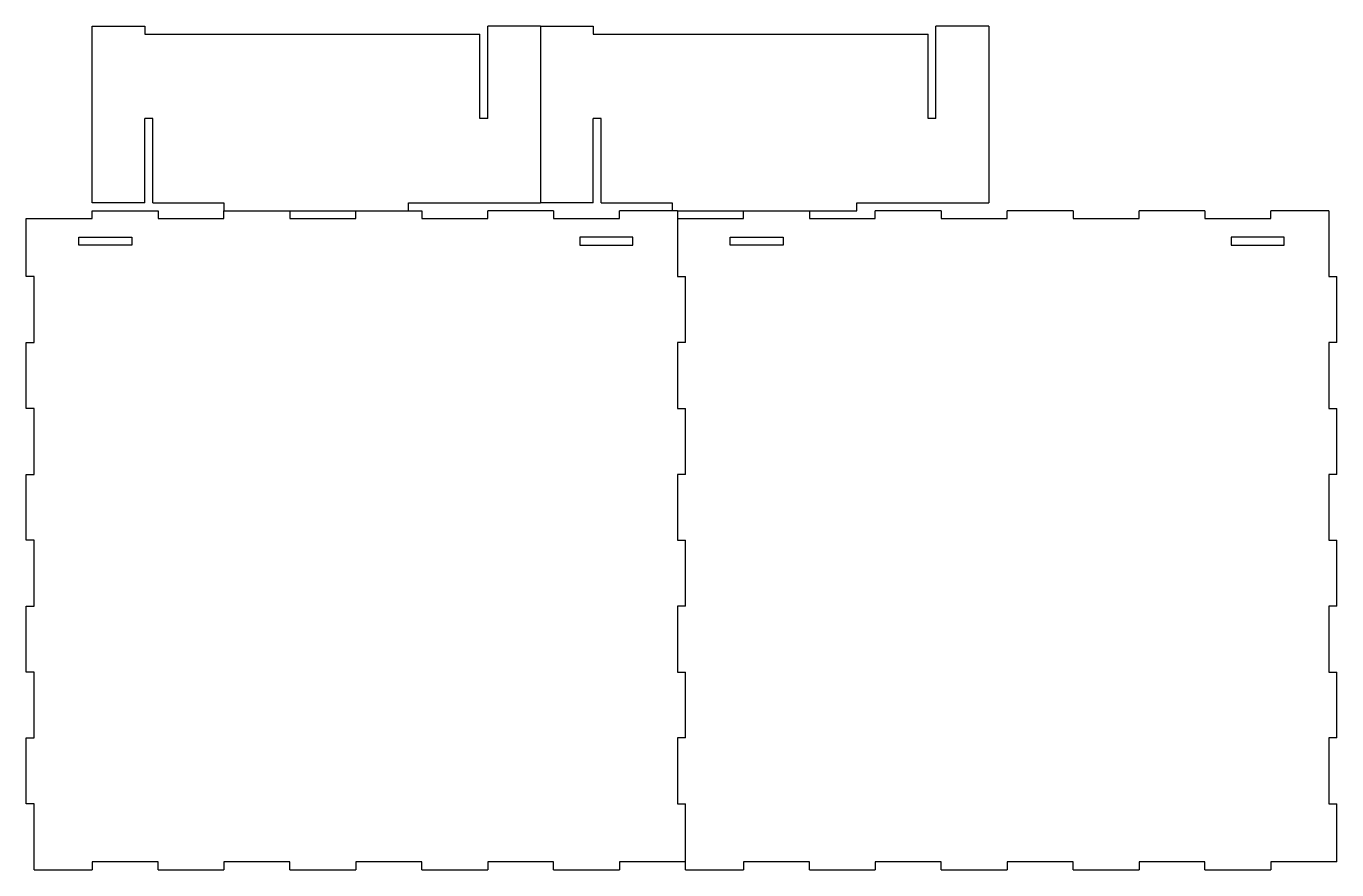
# Model space of a CAD drawing. Header units: millimetres. Extents: x 15 to 512, y 25 to 345.
import ezdxf

# ---------------------------------------------------------------- set-up
doc = ezdxf.new("R2010")
doc.units = ezdxf.units.MM
doc.layers.get('0').update_dxf_attribs({"lineweight": 25, "true_color": 0xffffff})

msp = doc.modelspace()

# ---------------------------------------------------------------- linework, layer by layer
for p, q in [((40, 278), (40, 345)), ((40, 345), (60, 345)), ((60, 345), (60, 342)), ((210, 345), (190, 345)), ((190, 310), (190, 345)), ((210, 345), (210, 278)), ((210, 345), (230, 345)), ((230, 345), (230, 342)), ((380, 345), (360, 345)), ((360, 310), (360, 345)), ((380, 345), (380, 278)), ((60, 342), (187, 342)), ((187, 310), (187, 342)), ((230, 342), (357, 342)), ((357, 310), (357, 342)), ((63, 310), (60, 310)), ((60, 278), (60, 310)), ((63, 278), (63, 310)), ((190, 310), (187, 310)), ((233, 310), (230, 310)), ((230, 278), (230, 310)), ((233, 278), (233, 310)), ((360, 310), (357, 310)), ((60, 278), (40, 278)), ((40, 275), (65, 275)), ((40, 272), (40, 275)), ((63, 278), (90, 278)), ((65, 275), (65, 272)), ((90, 278), (90, 275)), ((90, 275), (160, 275)), ((90, 272), (90, 275)), ((115, 275), (115, 272)), ((140, 272), (140, 275)), ((160, 275), (160, 278)), ((160, 278), (210, 278)), ((160, 275), (165, 275)), ((165, 275), (165, 272)), ((190, 272), (190, 275)), ((215, 275), (190, 275)), ((230, 278), (210, 278)), ((215, 275), (215, 272)), ((233, 278), (260, 278)), ((240, 272), (240, 275)), ((260, 275), (240, 275)), ((260, 278), (260, 275)), ((262, 275), (260, 275)), ((262, 275), (262, 250)), ((262, 275), (330, 275)), ((287, 272), (287, 275)), ((312, 275), (312, 272)), ((330, 275), (330, 278)), ((330, 278), (380, 278)), ((337, 272), (337, 275)), ((362, 275), (337, 275)), ((362, 275), (362, 272)), ((387, 272), (387, 275)), ((412, 275), (387, 275)), ((412, 275), (412, 272)), ((437, 272), (437, 275)), ((462, 275), (437, 275)), ((462, 275), (462, 272)), ((487, 272), (487, 275)), ((509, 275), (487, 275)), ((509, 275), (509, 250)), ((15, 272), (40, 272)), ((15, 250), (15, 272)), ((65, 272), (90, 272)), ((115, 272), (140, 272)), ((165, 272), (190, 272)), ((215, 272), (240, 272)), ((262, 272), (287, 272)), ((312, 272), (337, 272)), ((362, 272), (387, 272)), ((412, 272), (437, 272)), ((462, 272), (487, 272)), ((35, 265), (55, 265)), ((35, 262), (35, 265)), ((55, 265), (55, 262)), ((245, 265), (225, 265)), ((225, 265), (225, 262)), ((245, 262), (245, 265)), ((282, 265), (302, 265)), ((282, 262), (282, 265)), ((302, 265), (302, 262)), ((492, 265), (472, 265)), ((472, 265), (472, 262)), ((492, 262), (492, 265)), ((55, 262), (35, 262)), ((225, 262), (245, 262)), ((302, 262), (282, 262)), ((472, 262), (492, 262)), ((18, 250), (15, 250)), ((18, 225), (18, 250)), ((262, 250), (265, 250)), ((265, 225), (265, 250)), ((509, 250), (512, 250)), ((512, 225), (512, 250)), ((15, 225), (18, 225)), ((15, 200), (15, 225)), ((265, 225), (262, 225)), ((262, 225), (262, 200)), ((512, 225), (509, 225)), ((509, 225), (509, 200)), ((18, 200), (15, 200)), ((18, 175), (18, 200)), ((262, 200), (265, 200)), ((265, 175), (265, 200)), ((509, 200), (512, 200)), ((512, 175), (512, 200)), ((15, 175), (18, 175)), ((15, 150), (15, 175)), ((265, 175), (262, 175)), ((262, 175), (262, 150)), ((512, 175), (509, 175)), ((509, 175), (509, 150)), ((18, 150), (15, 150)), ((18, 125), (18, 150)), ((262, 150), (265, 150)), ((265, 125), (265, 150)), ((509, 150), (512, 150)), ((512, 125), (512, 150)), ((15, 125), (18, 125)), ((15, 100), (15, 125)), ((265, 125), (262, 125)), ((262, 125), (262, 100)), ((512, 125), (509, 125)), ((509, 125), (509, 100)), ((18, 100), (15, 100)), ((18, 75), (18, 100)), ((262, 100), (265, 100)), ((265, 75), (265, 100)), ((509, 100), (512, 100)), ((512, 75), (512, 100)), ((15, 75), (18, 75)), ((15, 50), (15, 75)), ((265, 75), (262, 75)), ((262, 75), (262, 50)), ((512, 75), (509, 75)), ((509, 75), (509, 50)), ((18, 50), (15, 50)), ((18, 25), (18, 50)), ((262, 50), (265, 50)), ((265, 25), (265, 50)), ((509, 50), (512, 50)), ((512, 28), (512, 50)), ((18, 25), (40, 25)), ((65, 28), (40, 28)), ((40, 28), (40, 25)), ((65, 25), (65, 28)), ((65, 25), (90, 25)), ((115, 28), (90, 28)), ((90, 28), (90, 25)), ((115, 25), (115, 28)), ((115, 25), (140, 25)), ((165, 28), (140, 28)), ((140, 28), (140, 25)), ((165, 25), (165, 28)), ((165, 25), (190, 25)), ((215, 28), (190, 28)), ((190, 28), (190, 25)), ((215, 25), (215, 28)), ((215, 25), (240, 25)), ((265, 28), (240, 28)), ((240, 28), (240, 25)), ((265, 25), (287, 25)), ((312, 28), (287, 28)), ((287, 28), (287, 25)), ((312, 25), (312, 28)), ((312, 25), (337, 25)), ((362, 28), (337, 28)), ((337, 28), (337, 25)), ((362, 25), (362, 28)), ((362, 25), (387, 25)), ((412, 28), (387, 28)), ((387, 28), (387, 25)), ((412, 25), (412, 28)), ((412, 25), (437, 25)), ((462, 28), (437, 28)), ((437, 28), (437, 25)), ((462, 25), (462, 28)), ((462, 25), (487, 25)), ((512, 28), (487, 28)), ((487, 28), (487, 25))]:
    msp.add_line(p, q)

doc.saveas('drawing.dxf')
